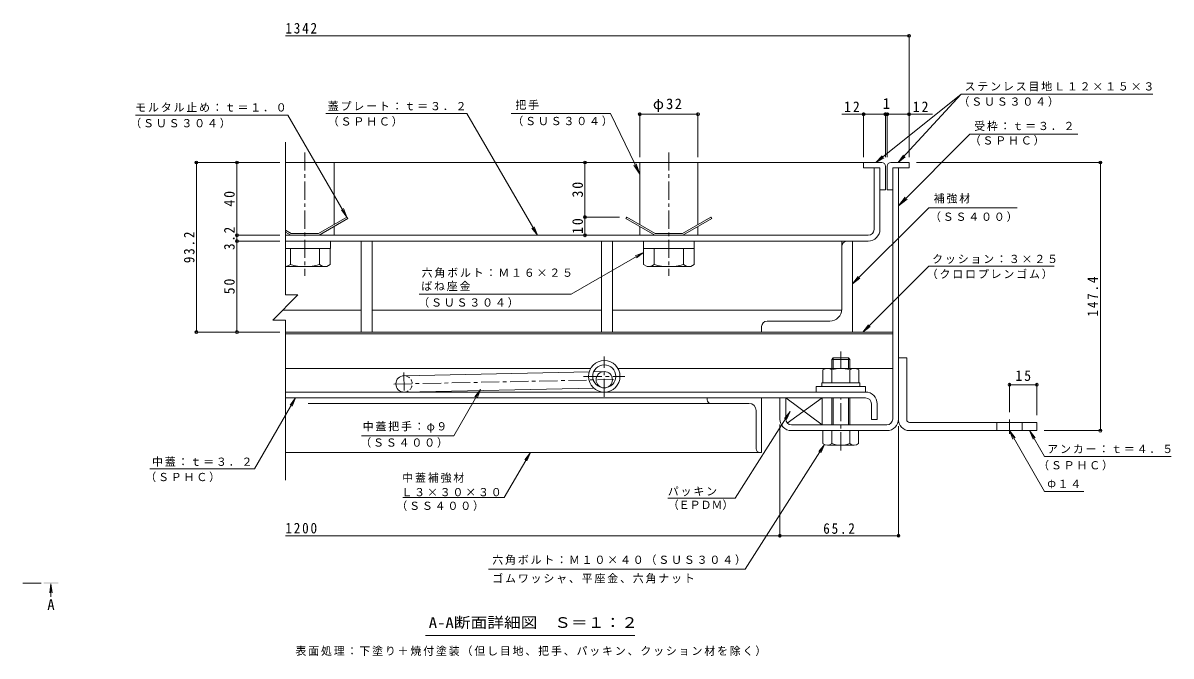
# Model space of a CAD drawing. Units: millimetres at full size. Extents: x -524 to 522, y -392 to 364.
# Drawn here: x -109 to 522, y 16 to 364 of the extents above; entities that cross this region are included whole.
import ezdxf
from ezdxf.enums import TextEntityAlignment as Align

# ---------------------------------------------------------------- set-up
doc = ezdxf.new("R2010")
doc.units = ezdxf.units.MM
doc.header["$LTSCALE"] = 2
doc.header["$PDMODE"] = 32
doc.header["$PDSIZE"] = 1.6
doc.linetypes.add('CHAIN1', pattern=[8, 5, -1, 1, -1])
doc.linetypes.add('DASHED1', pattern=[1.8, 1.2, -0.6])
for name, color, linetype, lineweight in [('0-2_仕上', 3, 'Continuous', 9), ('0-5_寸法', 7, 'Continuous', 9), ('D-1', 2, 'Continuous', 9), ('D-2', 3, 'Continuous', 9), ('D-3', 4, 'Continuous', 9), ('D-5', 7, 'Continuous', 9), ('D-6', 6, 'Continuous', 9), ('D-7', 5, 'Continuous', 5), ('D-8', 5, 'Continuous', 5), ('D-9', 134, 'Continuous', 5), ('D-A', 3, 'Continuous', 9), ('D-B', 6, 'Continuous', 9), ('D-C', 2, 'Continuous', 9), ('D-E', 3, 'Continuous', 9), ('D-F', 7, 'Continuous', 9)]:
    doc.layers.add(name, color=color, linetype=linetype, lineweight=lineweight)
doc.styles.add('ＭＳ ゴシック', font='')
doc.styles.get('ＭＳ ゴシック').set_extended_font_data('MS Gothic')

msp = doc.modelspace()

# ---------------------------------------------------------------- linework, layer by layer
at = {"layer": '0-2_仕上', "color": 4, "linetype": 'CHAIN1'}
msp.add_line((-108.656, 55.892), (-97.257, 55.892), dxfattribs=at)
at = {"layer": '0-2_仕上', "color": 4}
for q in [(-93.91, 50.535), (-92.605, 50.535), (-93.257, 48.371)]:
    msp.add_line((-93.257, 55.492), q, dxfattribs=at)
msp.add_solid([(-89.257, 55.492), (-89.257, 56.292), (-97.257, 55.492), (-97.257, 56.292)], dxfattribs=at)
at = {"layer": 'D-1'}
for p, q in [((369.289, 146.048), (369.289, 284.048)), ((372.489, 284.048), (369.289, 284.048)), ((372.489, 146.048), (372.489, 284.048)), ((310.489, 146.048), (310.489, 157.648)), ((366.089, 142.848), (313.689, 142.848)), ((313.689, 139.648), (335.789, 139.648)), ((366.089, 139.648), (345.789, 139.648))]:
    msp.add_line(p, q, dxfattribs=at)
msp.add_lwpolyline([(307.289, 146.048), (307.289, 157.648), (310.489, 157.648)], dxfattribs=at)
for centre, radius, start, end in [((313.689, 146.048), 6.4, 180, 270), ((313.689, 146.048), 3.2, 180, 270), ((366.089, 146.048), 3.2, 270, 0), ((366.089, 146.048), 6.4, 270, 0)]:
    msp.add_arc(centre, radius, start, end, dxfattribs=at)
at = {"layer": 'D-2'}
for p, q in [((359.089, 250.248), (359.089, 284.048)), ((362.289, 284.048), (359.089, 284.048)), ((362.289, 250.248), (362.289, 284.048)), ((355.889, 247.048), (35.58, 247.048)), ((35.58, 243.848), (355.889, 243.848))]:
    msp.add_line(p, q, dxfattribs=at)
at = {"layer": 'D-2', "linetype": 'CHAIN1'}
for p, q in [((210.789, 158.149), (210.789, 180.345)), ((199.441, 169.498), (222.137, 169.498))]:
    msp.add_line(p, q, dxfattribs=at)
at = {"layer": 'D-2'}
for radius in [8.65, 6.35]:
    msp.add_circle((210.789, 169.498), radius, dxfattribs=at)
for radius in [6.4, 3.2]:
    msp.add_arc((355.889, 250.248), radius, 270, 0, dxfattribs=at)
at = {"layer": 'D-3'}
for p, q in [((353.289, 287.048), (35.58, 287.048)), ((353.289, 287.048), (353.289, 284.048)), ((363.289, 287.048), (353.289, 287.048)), ((353.289, 284.048), (362.289, 284.048)), ((362.289, 284.048), (362.289, 272.048)), ((365.289, 285.048), (365.289, 272.048)), ((366.289, 285.048), (366.289, 272.048)), ((368.289, 287.048), (378.289, 287.048)), ((378.289, 284.048), (369.289, 284.048)), ((369.289, 272.048), (369.289, 284.048)), ((378.289, 287.048), (378.289, 284.048)), ((362.289, 272.048), (365.289, 272.048)), ((369.289, 272.048), (366.289, 272.048)), ((69.377, 257.048), (53.789, 248.048)), ((223.2, 257.048), (222.7, 256.182)), ((222.7, 256.182), (238.521, 247.048)), ((223.2, 257.048), (238.789, 248.048)), ((269.377, 257.048), (253.789, 248.048)), ((269.877, 256.182), (254.057, 247.048)), ((269.377, 257.048), (269.877, 256.182)), ((35.58, 249.901), (38.789, 248.048)), ((35.58, 248.746), (38.521, 247.048)), ((54.057, 247.048), (38.521, 247.048)), ((53.789, 248.048), (38.789, 248.048)), ((238.521, 247.048), (254.057, 247.048)), ((253.789, 248.048), (238.789, 248.048))]:
    msp.add_line(p, q, dxfattribs=at)
msp.add_lwpolyline([(69.377, 257.048), (69.877, 256.182), (54.057, 247.048)], dxfattribs=at)
for centre, start, end in [((363.289, 285.048), 0, 90), ((368.289, 285.048), 90, 180)]:
    msp.add_arc(centre, 2, start, end, dxfattribs=at)
at = {"layer": 'D-5'}
for p, q in [((406.999, 324.527), (360.071, 287.048)), ((406.999, 324.527), (372.295, 287.048)), ((406.999, 324.527), (512.167, 324.527)), ((-46.88, 312.991), (36.907, 312.991)), ((69.377, 257.048), (36.907, 312.991)), ((57.81, 313.998), (135.246, 313.998)), ((174.105, 247.048), (135.246, 313.998)), ((214.206, 313.998), (159.555, 313.998)), ((214.206, 313.998), (230.289, 280.581)), ((411.768, 302.656), (372.489, 263.242)), ((411.768, 302.656), (471.036, 302.656)), ((360.072, 287.048), (363.538, 290.652)), ((372.295, 287.048), (375.184, 291.128)), ((372.295, 287.048), (376.142, 290.242)), ((230.289, 280.581), (227.004, 285.601)), ((230.289, 280.581), (228.415, 286.28)), ((360.072, 287.048), (364.353, 289.632)), ((372.489, 263.242), (376.133, 268.008)), ((372.489, 263.242), (377.243, 266.903)), ((69.377, 257.048), (66.324, 261.008)), ((69.377, 257.048), (67.453, 261.663)), ((437.789, 262.199), (389.077, 262.199)), ((174.105, 247.048), (171.052, 251.008)), ((174.105, 247.048), (172.181, 251.663)), ((232.389, 237.646), (227.77, 235.733)), ((389.077, 230.047), (352.879, 193.848)), ((389.077, 230.047), (457.985, 230.047)), ((347.289, 220.411), (351.256, 223.454)), ((192.523, 214.63), (109.126, 214.63)), ((352.879, 193.848), (355.923, 197.815)), ((352.879, 193.848), (356.846, 196.892)), ((142.792, 162.178), (139.739, 158.218)), ((142.792, 162.178), (140.868, 157.563)), ((41.161, 157.648), (39.237, 153.033)), ((282.641, 102.623), (312.986, 150.244)), ((312.986, 150.244), (309.772, 146.414)), ((312.986, 150.244), (310.873, 145.713)), ((433.489, 139.648), (435.403, 135.028)), ((433.489, 139.648), (436.533, 135.681)), ((433.489, 139.648), (452.771, 106.25)), ((444.549, 139.648), (452.771, 125.406)), ((444.549, 139.648), (446.462, 135.028)), ((444.549, 139.648), (447.593, 135.681)), ((155.849, 102.858), (170.237, 127.648)), ((170.237, 127.648), (167.184, 123.688)), ((170.237, 127.648), (168.313, 123.033)), ((288.197, 63.422), (331.88, 131.973)), ((331.88, 131.973), (328.665, 128.143)), ((331.88, 131.973), (329.766, 127.441)), ((452.771, 125.406), (522.259, 125.406)), ((100.042, 102.858), (155.849, 102.858)), ((245.728, 102.623), (282.641, 102.623)), ((452.771, 106.25), (474.382, 106.25)), ((147.223, 63.422), (288.197, 63.422)), ((227.592, 26.979), (112.592, 26.979))]:
    msp.add_line(p, q, dxfattribs=at)
for points in [[(389.077, 262.199), (347.289, 220.411), (350.333, 224.377)], [(192.523, 214.63), (232.389, 237.646), (228.422, 234.603)], [(77.313, 136.795), (128.059, 136.795), (142.792, 162.178)], [(-38.998, 118.685), (18.547, 118.685), (41.161, 157.648), (38.108, 153.688)]]:
    msp.add_lwpolyline(points, dxfattribs=at)
at = {"layer": 'D-6'}
for p, q in [((369.289, 265.847), (369.289, 262.847)), ((35.58, 193.848), (369.289, 193.848)), ((35.58, 192.848), (369.289, 192.848)), ((203.313, 173.849), (35.58, 173.849)), ((100.695, 169.846), (202.501, 171.975)), ((204.964, 172.027), (210.695, 172.147)), ((218.265, 173.849), (332.289, 173.849)), ((349.289, 173.849), (369.289, 173.849)), ((100.883, 160.849), (205.049, 163.026)), ((210.789, 163.147), (210.883, 163.149)), ((310.489, 157.648), (310.489, 146.048)), ((311.393, 143.819), (330.489, 157.648))]:
    msp.add_line(p, q, dxfattribs=at)
at = {"layer": 'D-6', "linetype": 'CHAIN1'}
for p, q in [((100.657, 171.648), (100.908, 159.673)), ((95.086, 165.229), (215.845, 167.754))]:
    msp.add_line(p, q, dxfattribs=at)
at = {"layer": 'D-6'}
msp.add_lwpolyline([(313.689, 142.848), (330.489, 142.848), (330.489, 157.648), (310.489, 157.648), (330.489, 142.848)], dxfattribs=at)
msp.add_circle((210.789, 167.648), 4.5, dxfattribs=at)
msp.add_arc((100.789, 165.348), 4.5, 90, 270, dxfattribs=at)
at = {"layer": 'D-6', "linetype": 'DASHED1'}
msp.add_arc((100.789, 165.348), 4.5, 270, 90, dxfattribs=at)
at = {"layer": 'D-7', "linetype": 'CHAIN1'}
for p, q in [((340.789, 173.848), (340.789, 183.18)), ((340.789, 128.77), (340.789, 157.648))]:
    msp.add_line(p, q, dxfattribs=at)
at = {"layer": 'D-7'}
for p, q in [((336.601, 179.648), (335.789, 178.836)), ((345.789, 178.836), (335.789, 178.836)), ((335.789, 173.848), (335.789, 178.836)), ((344.977, 179.648), (336.601, 179.648)), ((336.601, 173.848), (336.601, 179.648)), ((344.977, 179.648), (345.789, 178.836)), ((344.977, 173.848), (344.977, 179.648)), ((345.789, 178.836), (345.789, 174.148)), ((345.789, 178.836), (345.789, 173.848)), ((335.789, 157.648), (335.789, 142.848)), ((336.601, 142.848), (336.601, 157.648)), ((344.977, 142.848), (344.977, 157.648)), ((345.789, 157.648), (345.789, 142.848)), ((350.589, 139.648), (330.989, 139.648)), ((330.989, 132.542), (330.989, 139.648)), ((335.789, 139.648), (335.789, 132.542)), ((345.789, 139.648), (345.789, 132.542)), ((350.589, 132.542), (350.589, 139.648)), ((348.189, 131.647), (333.389, 131.647))]:
    msp.add_line(p, q, dxfattribs=at)
at = {"layer": 'D-7', "color": 2, "lineweight": 9}
for p, q in [((330.974, 173.088), (332.289, 173.848)), ((330.974, 173.088), (330.974, 165.848)), ((349.289, 173.848), (332.289, 173.848)), ((335.882, 173.088), (335.882, 165.848)), ((345.697, 173.088), (345.697, 165.848))]:
    msp.add_line(p, q, dxfattribs=at)
at = {"layer": 'D-7', "color": 6, "lineweight": 9}
for p, q in [((330.289, 165.848), (330.289, 163.848)), ((330.289, 163.848), (351.289, 163.848))]:
    msp.add_line(p, q, dxfattribs=at)
at = {"layer": 'D-7', "color": 134}
for p, q in [((327.289, 163.848), (327.289, 160.848)), ((327.289, 163.848), (354.289, 163.848)), ((327.289, 160.848), (354.289, 160.848)), ((354.289, 163.848), (354.289, 160.848))]:
    msp.add_line(p, q, dxfattribs=at)
at = {"layer": 'D-7', "color": 2, "lineweight": 9}
msp.add_lwpolyline([(349.289, 173.848), (350.604, 173.088), (350.604, 165.848), (330.974, 165.848)], dxfattribs=at)
at = {"layer": 'D-7', "color": 6, "lineweight": 9}
msp.add_lwpolyline([(330.289, 165.848), (351.289, 165.848), (351.289, 163.848)], dxfattribs=at)
at = {"layer": 'D-7', "color": 2, "lineweight": 9}
for centre, radius, start, end in [((333.871, 168.071), 5.793, 94.38438, 120), ((333.275, 169.008), 4.842, 57.42749, 88.18784), ((340.789, 157.607), 16.241, 72.41188, 107.5881), ((348.303, 169.008), 4.842, 91.81215, 122.57249), ((347.707, 168.071), 5.793, 59.99998, 85.6156)]:
    msp.add_arc(centre, radius, start, end, dxfattribs=at)
at = {"layer": 'D-7'}
for centre, radius, start, end in [((333.389, 135.313), 3.666, 229.1022, 310.89809), ((340.789, 146.063), 14.416, 249.70546, 290.29454), ((348.189, 135.313), 3.666, 229.10191, 310.8978)]:
    msp.add_arc(centre, radius, start, end, dxfattribs=at)
at = {"layer": 'D-8'}
for p, q in [((347.289, 243.848), (35.58, 243.848)), ((347.289, 193.848), (347.289, 243.848)), ((35.58, 193.848), (347.289, 193.848))]:
    msp.add_line(p, q, dxfattribs=at)
at = {"layer": 'D-9'}
for p, q in [((38.289, 230.945), (38.289, 239.848)), ((54.289, 230.945), (54.289, 239.848)), ((60.189, 239.848), (60.189, 230.974)), ((232.389, 239.848), (232.389, 230.974)), ((238.289, 230.945), (238.289, 239.848)), ((254.289, 230.945), (254.289, 239.848)), ((260.189, 239.848), (260.189, 230.945)), ((341.289, 240.848), (341.289, 206.348)), ((347.289, 193.848), (347.289, 243.848)), ((35.58, 229.848), (58.239, 229.848)), ((58.281, 229.872), (60.189, 230.974)), ((234.298, 229.872), (232.389, 230.974)), ((258.289, 229.848), (234.339, 229.848)), ((258.289, 229.848), (260.189, 230.945)), ((334.789, 199.848), (300.289, 199.848))]:
    msp.add_line(p, q, dxfattribs=at)
msp.add_lwpolyline([(297.289, 196.848), (297.289, 193.848), (347.289, 193.848)], dxfattribs=at)
for centre, radius, start, end in [((344.289, 240.848), 3, 90, 180), ((34.547, 236.75), 6.906, 278.60614, 302.81094), ((46.289, 259.568), 29.72, 254.38446, 285.61554), ((58.031, 236.75), 6.906, 237.18906, 272.13945), ((234.547, 236.75), 6.906, 267.86055, 302.81094), ((246.289, 259.568), 29.72, 254.38446, 285.61554), ((258.031, 236.75), 6.906, 237.18906, 272.13945), ((334.789, 206.348), 6.5, 270, 0), ((300.289, 196.848), 3, 90, 180)]:
    msp.add_arc(centre, radius, start, end, dxfattribs=at)
at = {"layer": 'D-A'}
for p, q in [((354.389, 160.848), (35.58, 160.848)), ((35.58, 157.648), (354.389, 157.648)), ((357.589, 154.448), (357.589, 145.848)), ((360.789, 154.448), (360.789, 145.848)), ((357.589, 145.848), (360.789, 145.848))]:
    msp.add_line(p, q, dxfattribs=at)
for radius in [6.4, 3.2]:
    msp.add_arc((354.389, 154.448), radius, 0, 90, dxfattribs=at)
at = {"layer": 'D-B', "color": 4}
for p, q in [((35.58, 243.848), (77.289, 243.848)), ((77.289, 243.848), (77.289, 205.848)), ((83.289, 205.848), (83.289, 243.848)), ((209.288, 243.848), (83.289, 243.848)), ((209.288, 205.848), (209.288, 243.848)), ((341.289, 243.848), (215.289, 243.848)), ((215.289, 243.848), (215.289, 205.848)), ((341.289, 205.848), (341.289, 243.848)), ((34.081, 205.848), (77.289, 205.848)), ((209.289, 205.848), (83.289, 205.848)), ((215.289, 205.848), (341.289, 205.848))]:
    msp.add_line(p, q, dxfattribs=at)
at = {"layer": 'D-B'}
for p, q in [((267.289, 157.648), (48.161, 157.648)), ((269.289, 154.648), (48.161, 154.648)), ((267.289, 157.648), (297.289, 157.648)), ((267.289, 156.648), (267.289, 157.648)), ((269.289, 154.648), (290.289, 154.648)), ((297.289, 157.648), (297.289, 127.648)), ((294.289, 129.648), (294.289, 150.648)), ((296.289, 127.648), (35.58, 127.648)), ((296.289, 127.648), (297.289, 127.648))]:
    msp.add_line(p, q, dxfattribs=at)
for centre, radius, start, end in [((269.289, 156.648), 2, 180, 270), ((290.289, 150.648), 4, 0, 90), ((296.289, 129.648), 2, 180, 270)]:
    msp.add_arc(centre, radius, start, end, dxfattribs=at)
at = {"layer": 'D-C', "linetype": 'CHAIN1'}
for p, q in [((46.289, 292.583), (46.289, 224.722)), ((246.289, 292.583), (246.289, 224.722))]:
    msp.add_line(p, q, dxfattribs=at)
at = {"layer": 'D-C'}
for p, q in [((62.289, 287.048), (35.58, 287.048)), ((62.289, 252.956), (62.289, 287.048)), ((230.289, 287.048), (262.289, 287.048)), ((230.289, 252.956), (230.289, 287.048)), ((262.289, 252.956), (262.289, 287.048)), ((62.289, 247.048), (40.58, 247.048)), ((62.289, 247.048), (62.289, 251.801)), ((230.289, 247.048), (230.289, 251.801)), ((262.289, 247.048), (230.289, 247.048)), ((262.289, 247.048), (262.289, 251.801)), ((77.289, 243.848), (83.289, 243.848)), ((83.289, 243.848), (83.289, 193.848)), ((215.289, 243.848), (209.289, 243.848)), ((209.289, 243.848), (209.289, 193.848))]:
    msp.add_line(p, q, dxfattribs=at)
at = {"layer": 'D-C', "color": 134, "lineweight": 5}
for p, q in [((60.289, 243.848), (35.58, 243.848)), ((60.289, 239.848), (35.58, 239.848)), ((60.289, 243.848), (60.289, 239.848)), ((232.289, 243.848), (260.289, 243.848)), ((260.289, 243.848), (260.289, 239.848))]:
    msp.add_line(p, q, dxfattribs=at)
at = {"layer": 'D-C'}
for points in [[(83.289, 193.848), (77.289, 193.848), (77.289, 243.848)], [(209.289, 193.848), (215.289, 193.848), (215.289, 243.848)]]:
    msp.add_lwpolyline(points, dxfattribs=at)
at = {"layer": 'D-C', "color": 134, "lineweight": 5}
msp.add_lwpolyline([(232.289, 243.848), (232.289, 239.848), (260.289, 239.848)], dxfattribs=at)
at = {"layer": 'D-E'}
for p, q in [((372.489, 179.649), (372.489, 146.048)), ((372.489, 179.649), (376.989, 179.649)), ((376.989, 145.648), (376.989, 179.649)), ((378.489, 144.148), (448.489, 144.148)), ((448.489, 139.648), (378.489, 139.648)), ((426.489, 139.647), (426.489, 144.147)), ((440.489, 139.648), (440.489, 144.148)), ((448.489, 144.148), (448.489, 139.648))]:
    msp.add_line(p, q, dxfattribs=at)
at = {"layer": 'D-E', "linetype": 'CHAIN1'}
msp.add_line((433.489, 137.901), (433.489, 145.79), dxfattribs=at)
at = {"layer": 'D-E'}
for radius, start in [(6, 176.17647), (1.5, 180.00027)]:
    msp.add_arc((378.489, 145.648), radius, start, 270, dxfattribs=at)
at = {"layer": 'D-F'}
for p, q in [((378.289, 356.645), (35.58, 356.645)), ((378.289, 290.048), (378.289, 357.645)), ((230.289, 290.048), (230.289, 314.572)), ((230.289, 313.572), (262.289, 313.572)), ((262.289, 290.048), (262.289, 314.572)), ((341.376, 313.573), (365.289, 313.573)), ((353.289, 290.048), (353.289, 314.573)), ((365.289, 290.048), (365.289, 314.573)), ((365.289, 313.573), (366.289, 313.573)), ((366.289, 290.048), (366.289, 314.573)), ((366.289, 313.573), (391.159, 313.573)), ((35.58, 298.2), (35.58, 214.229)), ((32.58, 287.048), (-13.929, 287.048)), ((-13.329, 193.848), (-13.329, 287.048)), ((8.958, 247.048), (8.958, 287.048)), ((200.148, 257.048), (200.148, 287.048)), ((484.015, 287.048), (382.289, 287.048)), ((483.415, 139.648), (483.415, 287.048)), ((199.548, 257.048), (219.2, 257.048)), ((200.148, 247.048), (200.148, 257.048)), ((32.58, 247.048), (7.958, 247.048)), ((8.958, 243.848), (8.958, 247.048)), ((32.58, 243.848), (7.958, 243.848)), ((8.958, 193.848), (8.958, 243.848)), ((35.58, 200.466), (28.699, 200.466)), ((35.58, 200.466), (35.58, 112.34)), ((-13.929, 193.848), (32.58, 193.848)), ((433.489, 165.498), (433.489, 149.79)), ((433.489, 164.898), (448.489, 164.898)), ((448.489, 165.498), (448.489, 148.148)), ((307.288, 143.047), (307.288, 80.868)), ((372.489, 81.268), (372.489, 142.048)), ((484.015, 139.648), (452.489, 139.648)), ((307.288, 81.868), (35.58, 81.868)), ((307.288, 81.868), (372.489, 81.868))]:
    msp.add_line(p, q, dxfattribs=at)
msp.add_lwpolyline([(35.58, 214.229), (42.462, 214.229), (28.699, 200.466)], dxfattribs=at)
for p in [(378.289, 356.645), (230.289, 313.572), (262.289, 313.572), (353.289, 313.573), (365.289, 313.573), (366.289, 313.573), (378.289, 313.573), (-13.329, 287.048), (8.958, 287.048), (200.148, 287.048), (483.415, 287.048), (200.148, 257.048), (8.958, 247.048), (200.148, 247.048), (8.958, 243.848), (-13.329, 193.848), (8.958, 193.848), (433.489, 164.898), (448.489, 164.898), (483.415, 139.648), (307.288, 81.868), (372.489, 81.868)]:
    msp.add_point(p, dxfattribs=at)

# ---------------------------------------------------------------- texts
at = {"layer": '0-5_寸法', "color": 2, "style": 'ＭＳ ゴシック'}
msp.add_text('A', height=5.865, dxfattribs=at).set_placement((-95.257, 39.353), align=Align.BOTTOM_LEFT)
at = {"layer": 'D-5', "style": 'ＭＳ ゴシック'}
msp.add_text('（ＥＰＤＭ）', height=4.399, dxfattribs=at).set_placement((245.728, 95.311), align=Align.BOTTOM_LEFT)
at = {"layer": 'D-5', "color": 2, "style": 'ＭＳ ゴシック', "width": 1.15}
msp.add_text('A-A断面詳細図\u3000Ｓ＝１：２', height=5.865, dxfattribs=at).set_placement((114.342, 29.479), align=Align.BOTTOM_LEFT)
at = {"layer": 'D-5', "char_height": 4.399, "attachment_point": 7, "style": 'ＭＳ ゴシック'}
for s, insert in [('\\T1.17;ステンレス目地Ｌ１２×１５×３', (408.837, 326.161)), ('\\T1.17;（ＳＵＳ３０４）', (405.47, 317.673)), ('\\T1.17;モルタル止め：ｔ＝１．０', (-46.959, 314.792)), ('\\T1.17;蓋プレート：ｔ＝３．２', (58.876, 315.508)), ('\\T1.17;把手', (161.974, 315.966)), ('\\T1.17;（ＳＵＳ３０４）', (-49.671, 305.81)), ('\\T1.17;（ＳＰＨＣ）', (58.876, 306.775)), ('\\T1.17;（ＳＵＳ３０４）', (160.292, 306.985)), ('\\T1.17;受枠：ｔ＝３．２', (414.068, 304.368)), ('\\T1.17;（ＳＰＨＣ）', (411.636, 296.339)), ('\\T1.17;補強材', (391.829, 264.494)), ('\\T1.17;（ＳＳ４００）', (389.789, 254.39)), ('\\T1.17;クッション：３×２５', (390.988, 231.312)), ('\\T1.17;六角ボルト：Ｍ１６×２５', (110.431, 223.7)), ('\\T1.17;（クロロプレンゴム）', (388.024, 222.892)), ('\\T1.17;ばね座金', (110.222, 216.356)), ('\\T1.17;（ＳＵＳ３０４）', (108.57, 207.244)), ('\\T1.17;中蓋把手：φ９', (78.056, 138.572)), ('\\T1.17;（ＳＳ４００）', (76.728, 130.264)), ('\\T1.17;アンカー：ｔ＝４．５', (454.232, 127.11)), ('\\T1.17;中蓋：ｔ＝３．２', (-37.711, 119.824)), ('\\T1.17;（ＳＰＨＣ）', (449.236, 117.789)), ('\\T1.17;（ＳＰＨＣ）', (-41.446, 111.311)), ('\\T1.17;中蓋補強材', (99.785, 110.958)), ('\\T1.17;Ｌ３×３０×３０', (99.315, 103.52)), ('\\T1.17;パッキン', (245.728, 103.588)), ('\\T1.17;Φ１４', (454.232, 107.954)), ('\\T1.17;（ＳＳ４００）', (96.547, 95.493)), ('\\T1.17;六角ボルト：Ｍ１０×４０（ＳＵＳ３０４）', (149.251, 65.826)), ('\\T1.17;ゴムワッシャ、平座金、六角ナット', (149.251, 55.661)), ('\\T1.17;表面処理：下塗り＋焼付塗装（但し目地、把手、パッキン、クッション材を除く）', (41.092, 15.753))]:
    msp.add_mtext(s, dxfattribs=dict(at, insert=insert))
at = {"layer": 'D-F', "color": 2, "style": 'ＭＳ ゴシック'}
msp.add_text('1', height=5.865, dxfattribs=at).set_placement((363.789, 314.772), align=Align.BOTTOM_LEFT)
at = {"layer": 'D-F', "color": 2, "char_height": 5.865, "attachment_point": 7, "style": 'ＭＳ ゴシック'}
for s, insert in [('\\T1.28;\\W0.9;1342', (35.58, 357.845)), ('\\T1.19;φ32', (237.539, 314.772)), ('\\T1.27;\\W0.95;12', (342.597, 314.772)), ('\\T1.27;\\W0.95;12', (380.345, 314.772)), ('\\T1.27;\\W0.95;15', (436.739, 166.898)), ('\\T1.28;\\W0.9;1200', (35.58, 83.068)), ('\\T1.28;\\W0.9;65.2', (331.139, 82.868))]:
    msp.add_mtext(s, dxfattribs=dict(at, insert=insert))
at = {"layer": 'D-F', "color": 2, "char_height": 5.865, "attachment_point": 7, "rotation": 90, "style": 'ＭＳ ゴシック'}
for s, insert in [('\\T1.27;\\W0.95;30', (199.148, 267.798)), ('\\T1.27;\\W0.95;40', (7.758, 262.798)), ('\\T1.27;\\W0.95;10', (199.148, 247.798)), ('\\T1.28;\\W0.9;93.2', (-14.329, 231.698)), ('\\T1.27;\\W0.9;3.2', (7.758, 238.948)), ('\\T1.27;\\W0.95;50', (7.758, 214.598)), ('\\T1.28;\\W0.9;147.4', (482.215, 202.348))]:
    msp.add_mtext(s, dxfattribs=dict(at, insert=insert))

doc.saveas('drawing.dxf')
